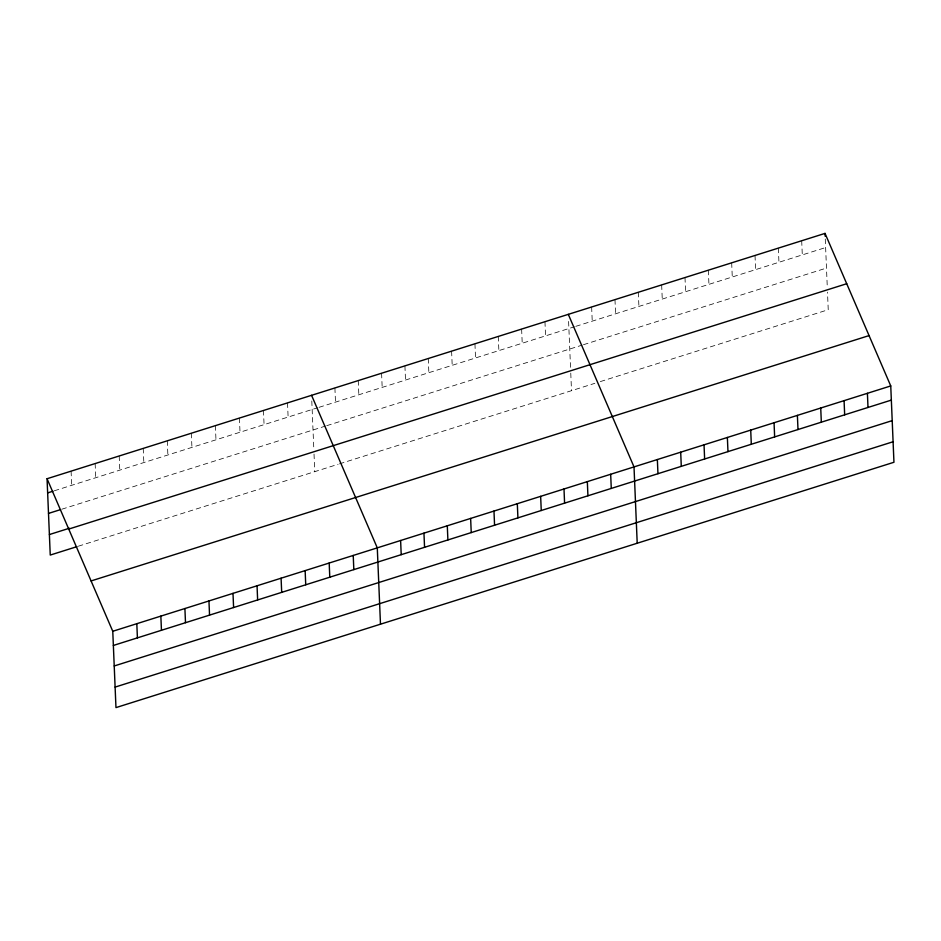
<?xml version="1.0" encoding="UTF-8"?>
<svg xmlns="http://www.w3.org/2000/svg" width="941" height="941" viewBox="0 0 941 941"><rect width="100%" height="100%" fill="white"/><g stroke="black" fill="none" stroke-linecap="round" stroke-linejoin="round"><path stroke-width="0.71" stroke-dasharray="4.71 3.53" d="M54.319 490.79L317.646 407.747M319.023 407.324L574.386 326.786M575.763 326.351L825.633 247.554M61.859 509.199L325.374 426.097M326.75 425.673L582.114 345.135M583.479 344.7L826.492 268.067M78.303 546.215L338.101 464.289M339.478 463.854L594.841 383.328M600.334 381.587L828.233 309.718L827.504 292.133M825.269 239.049L827.315 287.887M801.697 240.743L802.297 254.917M778.36 248.106L778.948 262.28M755.023 255.47L755.611 269.644M731.675 262.833L732.274 276.995M708.338 270.185L708.938 284.358M685.001 277.548L685.589 291.722M661.664 284.911L662.252 299.085M638.316 292.263L638.915 306.437M614.979 299.626L615.579 313.8M591.642 306.989L592.23 321.163M568.599 321.434L570.528 367.531M570.764 373.106L571.505 390.68M544.957 321.704L545.557 335.878M521.62 329.068L522.22 343.242M498.283 336.431L498.871 350.605M474.946 343.794L475.534 357.956M451.598 351.146L452.198 365.32M428.261 358.509L428.861 372.683M404.924 365.873L405.512 380.046M381.587 373.236L382.175 387.398M358.25 380.587L358.839 394.761M334.902 387.951L335.502 402.125M311.8 400.984L313.847 449.81M314.023 454.068L314.765 471.653M287.523 402.901L288.111 417.063M263.468 410.476L264.068 424.65M239.426 418.063L240.014 432.237M215.383 425.65L215.971 439.812M191.329 433.225L191.929 447.398M167.286 440.811L167.874 454.985M143.232 448.398L143.832 462.572M119.189 455.973L119.789 470.147M95.147 463.56L95.735 477.734M71.093 471.147L71.692 485.321"/><path stroke-width="1.41" d="M47.05 478.734L825.034 233.392L890.751 385.939L893.95 462.266L115.966 707.608L112.767 631.282L47.05 478.734L50.249 555.061L76.974 546.639M47.638 492.896L52.99 491.214M48.509 513.41L60.53 509.622M49.391 534.547L69.434 528.23M68.74 529.065L846.724 283.723M91.077 580.938L869.061 335.596M112.767 631.282L890.751 385.939M113.355 645.455L891.339 400.101M114.214 665.969L892.209 420.627M115.108 687.095L893.091 441.752M568.305 314.353L634.011 466.901L637.21 543.239M311.565 395.314L377.282 547.862L380.482 624.201M867.414 393.291L868.002 407.465M844.077 400.654L844.665 414.828M825.034 233.392L825.151 236.226M820.728 408.018L821.328 422.191M797.392 415.381L797.992 429.543M774.055 422.732L774.643 436.906M750.718 430.096L751.306 444.27M727.369 437.459L727.969 451.633M704.033 444.822L704.633 458.985M680.696 452.174L681.284 466.348M657.359 459.537L657.947 473.711M610.674 474.264L611.274 488.426M587.337 481.616L587.925 495.789M564 488.979L564.588 503.153M540.652 496.342L541.251 510.516M517.315 503.706L517.915 517.868M493.978 511.057L494.566 525.231M470.641 518.42L471.229 532.594M447.293 525.784L447.892 539.958M423.956 533.147L424.556 547.309M400.619 540.499L401.207 554.672M353.228 555.449L353.828 569.611M329.185 563.024L329.785 577.198M305.143 570.611L305.731 584.784M281.088 578.197L281.688 592.371M257.046 585.784L257.634 599.946M233.003 593.359L233.591 607.533M208.949 600.946L209.549 615.12M184.906 608.533L185.495 622.695M160.852 616.108L161.452 630.282M136.81 623.695L137.41 637.869"/></g></svg>
